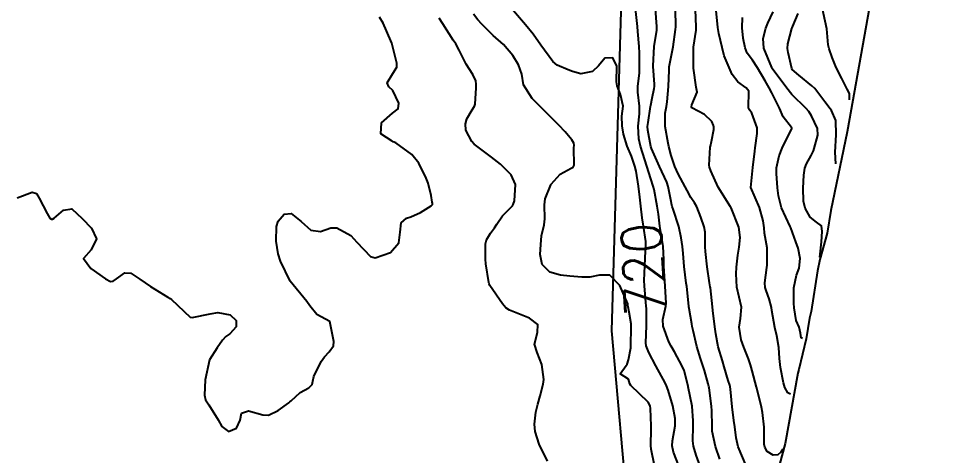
# Model space of a CAD drawing. Header units: metres. Extents: x 318500 to 325275, y 7408834 to 7428799.
# Drawn here: x 320385.8 to 320478.4, y 7412230.1 to 7412273.9 of the extents above; entities that cross this region are included whole.
import ezdxf
from ezdxf.enums import TextEntityAlignment as Align

# ---------------------------------------------------------------- set-up
doc = ezdxf.new("R2010")
doc.units = ezdxf.units.M
doc.header["$MEASUREMENT"] = 0
for name, color, linetype in [('Area', 45, 'Continuous'), ('Cotas', 45, 'Continuous'), ('Curvas de Nivel 1m', 11, 'Continuous'), ('Curvas de Nivel 5m', 15, 'Continuous'), ('Vias Secundárias', 230, 'Continuous')]:
    doc.layers.add(name, color=color, linetype=linetype)
doc.styles.add('Style-STANDARD', font='STANDARD.shx')

msp = doc.modelspace()

# ---------------------------------------------------------------- linework, layer by layer
at = {"layer": 'Area'}
msp.add_lwpolyline([(320471.457, 7412276.994), (320468.887, 7412262.568), (320467.255, 7412254.675), (320466.885, 7412252.408), (320466.148, 7412249.752), (320465.918, 7412248.648), (320465.296, 7412244.543), (320465.123, 7412243.879), (320464.777, 7412241.805), (320464.046, 7412238.727), (320463.932, 7412238.383), (320462.669, 7412231.324), (320461.536, 7412227.111)], dxfattribs=at)
at = {"layer": 'Curvas de Nivel 1m', "flags": 128}
for points, elevation in [([(320454.155, 7412229.04), (320453.751, 7412230.163), (320453.496, 7412231.051), (320453.428, 7412231.594), (320453.452, 7412233.052), (320453.46, 7412233.603), (320453.357, 7412235.054), (320452.959, 7412236.99), (320452.942, 7412237.06), (320452.547, 7412238.637), (320452.371, 7412239.069), (320451.579, 7412240.504), (320451.238, 7412241.087), (320451.016, 7412241.521), (320450.44, 7412243.096), (320450.404, 7412243.739), (320450.728, 7412245.093), (320450.755, 7412245.403), (320450.635, 7412247.095), (320450.609, 7412247.584), (320450.519, 7412249.096), (320450.504, 7412249.719), (320450.454, 7412251.097), (320450.33, 7412251.92), (320450.133, 7412253.1), (320449.976, 7412254.314), (320449.842, 7412255.104), (320449.542, 7412256.782), (320449.464, 7412257.108), (320449.231, 7412257.843), (320448.831, 7412259.116), (320448.62, 7412259.759), (320448.172, 7412261.127), (320448.015, 7412261.857), (320447.96, 7412263.13), (320448.074, 7412264.373), (320448.095, 7412265.132), (320447.925, 7412266.561), (320447.919, 7412267.134), (320448.07, 7412268.436), (320448.085, 7412269.133), (320448.071, 7412270.462), (320448.043, 7412271.134), (320447.926, 7412272.641), (320447.891, 7412273.135), (320447.671, 7412274.925)], 721), ([(320456.129, 7412229.749), (320455.679, 7412231.022), (320455.377, 7412232.543), (320455.346, 7412233.026), (320455.335, 7412234.615), (320455.309, 7412235.026), (320455.051, 7412236.936), (320455.036, 7412237.029), (320454.963, 7412237.3), (320454.584, 7412238.644), (320454.464, 7412239.038), (320454.203, 7412239.831), (320453.832, 7412241.048), (320453.444, 7412242.644), (320453.356, 7412243.055), (320453.312, 7412243.325), (320453.058, 7412244.855), (320453.033, 7412245.034), (320453.034, 7412245.06), (320453.036, 7412245.085), (320452.806, 7412247.064), (320452.764, 7412247.396), (320452.568, 7412249.068), (320452.442, 7412250.379), (320452.38, 7412251.071), (320452.271, 7412251.955), (320452.028, 7412253.077), (320451.452, 7412254.83), (320451.355, 7412255.088), (320451.317, 7412255.204), (320451.207, 7412255.741), (320450.948, 7412257.093), (320450.806, 7412257.515), (320450.095, 7412259.102), (320449.277, 7412260.903), (320449.215, 7412261.111), (320448.919, 7412262.738), (320448.897, 7412263.116), (320448.932, 7412263.489), (320449.189, 7412265.121), (320449.208, 7412265.246), (320449.342, 7412265.942), (320449.557, 7412266.917), (320449.581, 7412267.117), (320449.58, 7412267.333), (320449.455, 7412269.119), (320449.45, 7412269.188), (320449.54, 7412271.118), (320449.8, 7412272.749), (320449.825, 7412273.114), (320449.683, 7412274.9)], 722), ([(320458.806, 7412229.025), (320457.983, 7412230.993), (320457.776, 7412231.88), (320457.635, 7412232.999), (320457.544, 7412233.635), (320457.372, 7412235.003), (320457.187, 7412236.776), (320457.154, 7412237.007), (320457.118, 7412237.164), (320456.966, 7412237.647), (320456.571, 7412239.014), (320456.383, 7412239.622), (320455.973, 7412241.02), (320455.74, 7412242.312), (320455.639, 7412243.024), (320455.426, 7412244.656), (320455.399, 7412245.027), (320455.194, 7412246.924), (320455.174, 7412247.029), (320455.096, 7412247.43), (320454.868, 7412249.034), (320454.684, 7412250.578), (320454.659, 7412251.037), (320454.645, 7412252.52), (320454.562, 7412253.039), (320454.23, 7412253.999), (320453.813, 7412255.051), (320453.595, 7412255.445), (320453.209, 7412255.998), (320452.845, 7412256.694), (320452.662, 7412257.068), (320451.958, 7412258.36), (320451.616, 7412259.085), (320451.266, 7412260.183), (320451.035, 7412261.092), (320450.952, 7412261.425), (320450.637, 7412263.097), (320450.648, 7412264.425), (320450.783, 7412265.098), (320450.864, 7412265.57), (320450.969, 7412267.096), (320451.036, 7412268.747), (320451.066, 7412269.095), (320451.408, 7412270.911), (320451.442, 7412271.09), (320451.687, 7412272.835), (320451.705, 7412273.086), (320451.693, 7412274.86)], 723), ([(320462.44, 7412230.74), (320462.253, 7412230.446), (320461.958, 7412230.193), (320461.469, 7412230.146), (320460.874, 7412230.525), (320460.631, 7412230.954), (320460.579, 7412231.26), (320460.572, 7412232.955), (320460.403, 7412234.436), (320460.307, 7412234.959), (320460.121, 7412235.784), (320459.799, 7412236.967), (320459.355, 7412238.604), (320459.266, 7412238.976), (320459.207, 7412239.192), (320458.998, 7412239.805), (320458.679, 7412240.659), (320458.546, 7412240.987), (320458.282, 7412241.73), (320458.077, 7412242.994), (320458.198, 7412243.848), (320458.297, 7412244.992), (320458.081, 7412245.996), (320457.837, 7412246.999), (320457.78, 7412248.33), (320457.807, 7412249), (320457.932, 7412250.204), (320458.053, 7412250.996), (320458.154, 7412251.989), (320458.043, 7412252.997), (320457.266, 7412254.942), (320457.232, 7412255.01), (320457.201, 7412255.059), (320455.964, 7412257.023), (320455.244, 7412258.65), (320455.106, 7412259.032), (320455.071, 7412259.214), (320455.174, 7412261.032), (320455.185, 7412261.128), (320455.289, 7412261.6), (320455.534, 7412262.8), (320455.533, 7412263.028), (320455.486, 7412263.202), (320455.316, 7412263.606), (320454.587, 7412264.311), (320453.329, 7412264.966), (320453.302, 7412265.033), (320453.3, 7412265.06), (320453.303, 7412265.088), (320453.333, 7412265.262), (320453.851, 7412266.557), (320453.757, 7412267.056), (320453.497, 7412268.95), (320453.493, 7412269.059), (320453.502, 7412270.966), (320453.506, 7412271.059), (320453.742, 7412272.75), (320453.746, 7412273.057), (320453.696, 7412274.828)], 724), ([(320469.13, 7412265.76), (320469.118, 7412265.934), (320469.131, 7412266.19), (320469.123, 7412266.39), (320469.06, 7412266.559), (320468.889, 7412266.857), (320468.338, 7412267.903), (320467.851, 7412268.873), (320467.717, 7412269.199), (320467.401, 7412270.028), (320467.075, 7412270.883), (320466.998, 7412271.302), (320466.837, 7412272.886), (320466.679, 7412273.66), (320466.407, 7412274.891)], 729), ([(320385.721, 7412255.962), (320387.206, 7412256.523), (320387.643, 7412256.372), (320387.938, 7412255.929), (320388.727, 7412254.366), (320388.991, 7412253.913), (320389.168, 7412253.804), (320389.27, 7412253.807), (320389.419, 7412253.908), (320390.358, 7412254.723), (320391.184, 7412254.839), (320392.239, 7412253.874), (320393.156, 7412252.925), (320393.652, 7412251.852), (320393.129, 7412250.723), (320392.351, 7412249.872), (320393.105, 7412248.86), (320394.573, 7412247.838), (320395.086, 7412247.558), (320395.323, 7412247.591), (320395.661, 7412247.824), (320396.496, 7412248.419), (320397.099, 7412248.39), (320397.994, 7412247.796), (320399.079, 7412247.052), (320400.819, 7412245.998), (320401.062, 7412245.854), (320401.191, 7412245.749), (320403.043, 7412243.996), (320403.268, 7412243.953), (320405.046, 7412244.338), (320405.819, 7412244.46), (320407.046, 7412244.224), (320407.647, 7412243.664), (320407.678, 7412243.016), (320407.02, 7412242.305), (320406.643, 7412242.048), (320406.277, 7412241.681), (320405.768, 7412240.919), (320404.98, 7412239.7), (320404.563, 7412237.706), (320404.491, 7412236.153), (320404.577, 7412235.705), (320404.923, 7412235.213), (320405.847, 7412233.686), (320406.229, 7412233.015), (320406.889, 7412232.522), (320407.708, 7412232.846), (320408.051, 7412233.658), (320408.204, 7412234.364), (320408.914, 7412234.588), (320410.334, 7412234.203), (320410.908, 7412234.177), (320411.887, 7412234.633), (320412.927, 7412235.4), (320413.033, 7412235.484), (320413.162, 7412235.588), (320414.085, 7412236.436), (320414.95, 7412236.907), (320415.282, 7412237.238), (320415.345, 7412237.564), (320415.45, 7412238.047), (320416.171, 7412239.552), (320416.531, 7412240.002), (320416.994, 7412240.503), (320417.42, 7412241.118), (320417.444, 7412241.533), (320417.04, 7412243.54), (320415.758, 7412244.27), (320415.055, 7412245.11), (320414.742, 7412245.573), (320413.09, 7412247.59), (320412.092, 7412249.605), (320411.861, 7412250.342), (320411.672, 7412251.612), (320411.702, 7412253.071), (320411.888, 7412253.609), (320412.461, 7412254.32), (320413.182, 7412254.391), (320414.179, 7412253.58), (320415.157, 7412252.704), (320416.129, 7412252.582), (320417.161, 7412252.939), (320417.753, 7412252.94), (320419.15, 7412252.177), (320419.739, 7412251.504), (320421.126, 7412250.083), (320421.577, 7412249.936), (320423.13, 7412250.457), (320423.977, 7412251.447), (320424.108, 7412252.494), (320424.212, 7412253.444), (320424.716, 7412253.898), (320425.179, 7412254.04), (320426.139, 7412254.467), (320427.196, 7412255.137), (320427.336, 7412255.27), (320427.34, 7412255.408), (320427.316, 7412255.523), (320427.208, 7412256.2), (320426.897, 7412257.413), (320426.716, 7412257.927), (320425.972, 7412259.423), (320425.263, 7412260.302), (320423.67, 7412261.454), (320423.403, 7412261.58), (320423.282, 7412261.627), (320422.167, 7412262.355), (320422.216, 7412263.476), (320423.315, 7412264.455), (320423.888, 7412264.885), (320423.974, 7412265.454), (320423.349, 7412266.701), (320422.974, 7412267.085), (320422.806, 7412267.468), (320423.369, 7412268.406), (320423.766, 7412269.066), (320423.752, 7412269.456), (320423.402, 7412270.924), (320423.261, 7412271.462), (320423.173, 7412271.705), (320422.388, 7412273.476), (320422.034, 7412274.069)], 717), ([(320438.854, 7412229.55), (320438.033, 7412231.258), (320437.638, 7412232.517), (320437.557, 7412233.263), (320437.705, 7412234.475), (320437.899, 7412235.26), (320438.115, 7412236.086), (320438.432, 7412237.255), (320438.496, 7412237.724), (320438.301, 7412239.257), (320437.825, 7412240.434), (320437.565, 7412241.264), (320437.845, 7412242.445), (320437.892, 7412243.261), (320437.046, 7412243.892), (320436.062, 7412244.296), (320435.054, 7412244.689), (320434.69, 7412244.939), (320434.366, 7412245.31), (320433.088, 7412247.167), (320433.009, 7412247.331), (320432.975, 7412247.448), (320432.687, 7412249.334), (320432.657, 7412249.803), (320432.658, 7412251.335), (320432.742, 7412251.738), (320433.156, 7412252.416), (320433.538, 7412252.95), (320433.778, 7412253.321), (320434.349, 7412254.146), (320435.195, 7412254.987), (320435.34, 7412255.155), (320435.421, 7412255.297), (320435.545, 7412255.636), (320435.67, 7412257.293), (320435.234, 7412258.266), (320434.135, 7412259.317), (320433.26, 7412260.016), (320431.519, 7412261.348), (320431.282, 7412261.59), (320430.669, 7412262.734), (320430.633, 7412263.36), (320430.789, 7412263.877), (320431.321, 7412264.785), (320431.556, 7412265.127), (320431.609, 7412265.356), (320431.716, 7412266.994), (320431.727, 7412267.355), (320431.682, 7412267.674), (320431.369, 7412268.302), (320430.7, 7412269.367), (320430.003, 7412270.772), (320429.667, 7412271.377), (320429.416, 7412271.766), (320428.378, 7412273.396), (320428.014, 7412273.97)], 718), ([(320449.596, 7412229.103), (320449.237, 7412230.744), (320449.228, 7412231.107), (320449.243, 7412232.76), (320449.256, 7412233.106), (320449.193, 7412234.84), (320449.132, 7412235.108), (320448.935, 7412235.474), (320447.209, 7412237.136), (320447.122, 7412237.298), (320446.966, 7412237.78), (320446.137, 7412238.318), (320446.741, 7412239.144), (320446.839, 7412239.285), (320446.988, 7412239.697), (320447.219, 7412240.924), (320447.226, 7412241.137), (320447.234, 7412242.94), (320447.237, 7412243.137), (320447.231, 7412243.326), (320447.054, 7412244.496), (320446.939, 7412245.022), (320446.925, 7412245.142), (320446.894, 7412245.311), (320446.111, 7412247.155), (320445.105, 7412248.195), (320444.073, 7412248.212), (320443.102, 7412247.985), (320442.31, 7412247.993), (320441.103, 7412248.111), (320440.15, 7412248.189), (320439.109, 7412248.503), (320438.32, 7412249.258), (320438.135, 7412250.255), (320438.192, 7412251.259), (320438.262, 7412252.15), (320438.521, 7412253.256), (320438.6, 7412253.835), (320438.556, 7412255.256), (320438.628, 7412255.834), (320439.185, 7412257.25), (320439.197, 7412257.274), (320439.221, 7412257.311), (320440.134, 7412258.34), (320441.246, 7412258.939), (320441.44, 7412259.024), (320441.535, 7412259.216), (320441.515, 7412260.978), (320441.534, 7412261.216), (320441.507, 7412261.441), (320441.286, 7412261.78), (320440.627, 7412262.564), (320440, 7412263.24), (320439.31, 7412263.938), (320437.962, 7412265.271), (320437.339, 7412265.9), (320436.45, 7412267.289), (320436.299, 7412268.363), (320435.957, 7412269.294), (320435.394, 7412270.231), (320434.449, 7412271.314), (320433.424, 7412272.236), (320432.275, 7412273.347), (320431.885, 7412273.794), (320431.45, 7412274.375)], 719), ([(320464.41, 7412241.84), (320464.283, 7412241.929), (320464.197, 7412242.394), (320464.078, 7412242.989), (320463.791, 7412243.659), (320463.577, 7412244.922), (320463.555, 7412245.403), (320463.535, 7412246.923), (320463.826, 7412248.202), (320464.075, 7412248.916), (320464.19, 7412249.858), (320463.986, 7412250.917), (320463.761, 7412251.526), (320463.243, 7412252.929), (320463.172, 7412253.083), (320462.302, 7412254.939), (320461.997, 7412256.163), (320461.911, 7412256.943), (320461.793, 7412258.396), (320461.806, 7412258.944), (320462.062, 7412260.148), (320462.37, 7412260.939), (320462.674, 7412261.555), (320463.308, 7412262.788), (320463.354, 7412262.885), (320463.356, 7412262.929), (320463.344, 7412262.963), (320463.311, 7412262.997), (320462.466, 7412264.087), (320462.098, 7412264.948), (320461.353, 7412266.475), (320461.074, 7412266.963), (320460.672, 7412267.665), (320459.904, 7412268.975), (320459.398, 7412269.748), (320458.881, 7412270.464), (320458.652, 7412270.991), (320458.461, 7412271.958), (320458.367, 7412272.996), (320458.411, 7412274.041)], 726), ([(320466.16, 7412250), (320466.314, 7412251.525), (320466.398, 7412252.568), (320466.302, 7412253.132), (320465.801, 7412253.513), (320465.186, 7412253.999), (320464.666, 7412254.908), (320464.505, 7412255.616), (320464.467, 7412256.911), (320464.544, 7412258.212), (320464.662, 7412258.909), (320464.82, 7412259.343), (320465.269, 7412260.2), (320465.504, 7412260.669), (320465.588, 7412260.895), (320465.953, 7412262.237), (320465.921, 7412262.894), (320465.323, 7412264.187), (320465.038, 7412264.616), (320464.777, 7412264.908), (320463.351, 7412266.309), (320462.831, 7412266.938), (320461.389, 7412268.917), (320461.363, 7412268.96), (320461.328, 7412269.023), (320460.546, 7412270.969), (320460.467, 7412271.927), (320460.754, 7412272.967), (320460.947, 7412273.466), (320461.465, 7412274.613)], 727), ([(320467.76, 7412259.37), (320467.687, 7412260.523), (320467.771, 7412262.281), (320467.737, 7412263.706), (320467.328, 7412264.692), (320467.178, 7412264.882), (320466.658, 7412265.569), (320465.638, 7412266.897), (320465.364, 7412267.172), (320464.054, 7412268.246), (320463.388, 7412268.82), (320463.331, 7412268.931), (320462.99, 7412270.52), (320462.904, 7412270.938), (320462.955, 7412271.399), (320463.345, 7412272.931), (320463.365, 7412273.007), (320463.444, 7412273.167), (320463.968, 7412274.417)], 728)]:
    msp.add_lwpolyline(points, dxfattribs=dict(at, elevation=elevation))
at = {"layer": 'Curvas de Nivel 5m', "flags": 128}
for points, elevation in [([(320452.005, 7412229.073), (320451.492, 7412230.46), (320451.358, 7412231.083), (320451.375, 7412231.573), (320451.646, 7412233.079), (320451.666, 7412233.834), (320451.426, 7412235.083), (320450.954, 7412236.684), (320450.795, 7412237.092), (320450.636, 7412237.42), (320449.73, 7412239.103), (320449, 7412240.452), (320448.76, 7412241.114), (320448.728, 7412241.401), (320448.767, 7412243.114), (320448.768, 7412244.826), (320448.748, 7412245.115), (320448.712, 7412245.469), (320448.564, 7412247.118), (320448.558, 7412247.658), (320448.621, 7412249.117), (320448.666, 7412250.647), (320448.7, 7412251.117), (320448.701, 7412251.562), (320448.488, 7412253.12), (320448.347, 7412253.958), (320448.214, 7412255.125), (320448.116, 7412256.033), (320447.987, 7412257.128), (320447.751, 7412258.624), (320447.624, 7412259.134), (320447.265, 7412260.142), (320446.838, 7412261.147), (320446.49, 7412262.35), (320446.354, 7412263.154), (320446.315, 7412264.155), (320446.446, 7412265.153), (320446.189, 7412266.316), (320445.839, 7412267.163), (320445.787, 7412267.586), (320445.795, 7412269.164), (320445.392, 7412269.995), (320444.617, 7412269.956), (320443.971, 7412269.191), (320443.374, 7412268.629), (320442.187, 7412268.397), (320441.374, 7412268.609), (320440.934, 7412268.785), (320439.836, 7412269.243), (320439.385, 7412269.603), (320438.177, 7412271.268), (320437.426, 7412272.352), (320436.666, 7412273.288), (320435.454, 7412274.686)], 720), ([(320463.22, 7412236.27), (320462.952, 7412236.39), (320462.642, 7412236.933), (320462.508, 7412237.393), (320462.22, 7412238.938), (320462.102, 7412239.836), (320462.041, 7412240.94), (320461.849, 7412242.12), (320461.644, 7412242.944), (320461.343, 7412244.67), (320461.302, 7412244.948), (320461.079, 7412245.812), (320460.784, 7412246.652), (320460.686, 7412246.956), (320460.639, 7412247.415), (320460.839, 7412248.954), (320460.874, 7412249.204), (320460.857, 7412250.954), (320460.621, 7412252.415), (320460.564, 7412252.959), (320460.487, 7412253.654), (320460.102, 7412254.966), (320459.23, 7412256.98), (320459.43, 7412258.977), (320459.625, 7412260.624), (320459.672, 7412260.974), (320459.881, 7412262.391), (320459.86, 7412262.975), (320459.325, 7412264.446), (320459.118, 7412264.773), (320459.008, 7412264.985), (320459.031, 7412266.661), (320458.772, 7412266.989), (320457.934, 7412267.567), (320457.38, 7412268.316), (320457.163, 7412268.789), (320457.055, 7412269.015), (320456.572, 7412270.193), (320456.362, 7412271.026), (320456.041, 7412272.42), (320455.915, 7412273.033), (320455.764, 7412274.737)], 725)]:
    msp.add_lwpolyline(points, dxfattribs=dict(at, elevation=elevation))
at = {"layer": 'Vias Secundárias'}
msp.add_lwpolyline([(320455.345, 7412204.116), (320446.999, 7412223.506), (320445.32, 7412242.622), (320446.663, 7412289.573), (320455.068, 7412336.686), (320459.097, 7412351.442), (320462.791, 7412382.631), (320468.179, 7412433.469), (320474.559, 7412473.042), (320478.444, 7412488.88)], dxfattribs=at)

# ---------------------------------------------------------------- texts
at = {"layer": 'Cotas', "style": 'Style-STANDARD'}
msp.add_text('720', height=4, rotation=93.0023, dxfattribs=at).set_placement((320448.45, 7412248.779, 720), align=Align.MIDDLE_CENTER)

doc.saveas('drawing.dxf')
